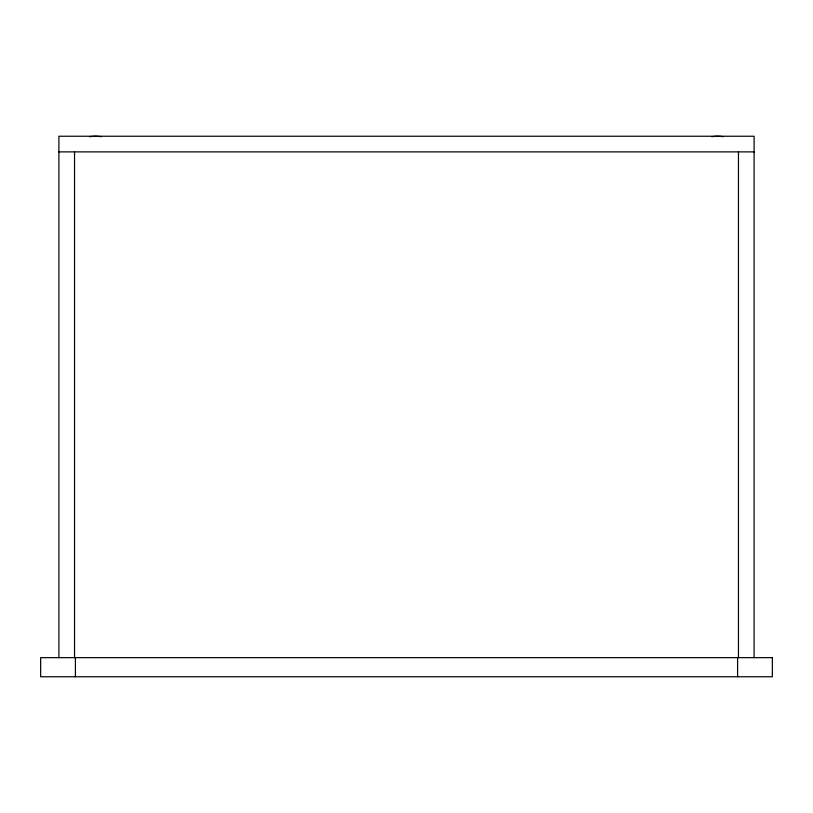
<?xml version="1.0" encoding="UTF-8"?>
<svg xmlns="http://www.w3.org/2000/svg" width="813" height="813" viewBox="0 0 813 813"><rect width="100%" height="100%" fill="white"/><g stroke="black" fill="none" stroke-linecap="round" stroke-linejoin="round"><path stroke-width="1.22" d="M58.902 151.879L754.098 151.879M754.098 657.646L754.098 136.238L58.902 136.238L58.902 657.646M738.458 151.879L738.458 657.646M737.594 657.646L737.594 676.762M75.406 657.646L75.406 676.762M74.542 151.879L74.542 657.646M711.934 136.706A34.756 34.756 0 0 1 723.275 136.706M89.725 136.706A34.756 34.756 0 0 1 101.066 136.706M772.35 657.646L40.65 657.646L40.65 676.762L772.35 676.762L772.35 657.646"/></g></svg>
